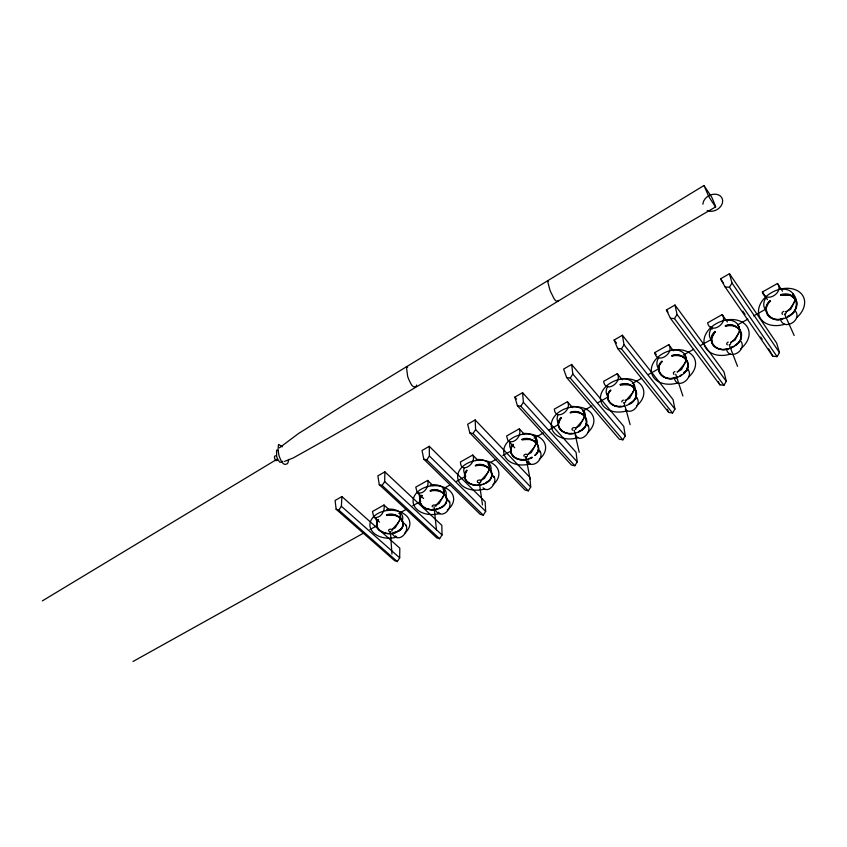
<?xml version="1.0" encoding="UTF-8"?>
<svg xmlns="http://www.w3.org/2000/svg" width="847" height="847" viewBox="0 0 847 847"><rect width="100%" height="100%" fill="white"/><g stroke="black" fill="none" stroke-linecap="round" stroke-linejoin="round"><path stroke-width="1.27" d="M399.689 557.834L399.795 548.178L341.892 496.564L335.094 500.471L336.143 509.28L394.564 560.598L397.296 561.55L399.689 557.834L341.383 506.284L341.892 496.564M379.265 484.643L382.113 485.426L384.676 481.551L384.877 471.843L377.868 475.876L379.265 484.643L436.724 537.824L439.614 538.713L442.018 534.965L441.827 525.32L384.877 471.843M288.753 459.392L288.054 462.473A17.025 7.528 58.4 0 1 287.038 463.87C283.131 466.337 280.759 460.175 279.658 457.369A16.876 7.411 58.7 0 1 278.695 454.225L278.06 449.069L278.515 444.58A2.213 0.974 58.4 0 1 278.885 444.506L282.21 446.835M464.58 475.411L466.782 470.636M558.491 423.077L561.095 417.952M416.639 385.067L416.555 385.396A17.861 5.982 59 0 1 415.835 386.656C411.938 388.36 410.213 381.955 408.783 379.414A17.702 5.887 59.2 0 1 407.619 376.206L406.422 366.687A2.319 0.773 58.9 0 1 406.74 366.656L407.64 367.238M715.546 207.017L709.574 197.817A19.629 1.673 60.1 0 1 707.88 194.492L703.973 185.504L711.851 197.404L715.493 206.065A19.82 1.705 60.1 0 1 715.577 206.943L715.577 206.943C573.948 289.113 436.427 378.556 293.2 457.941L284.55 461.403M465.109 473.357C461.922 482.832 475.093 487.353 482.261 484.41M711.808 337.625L715.133 331.908M277.403 460.313L276.111 460.673A1.313 0.593 58.5 0 1 275.847 460.45C274.746 459.593 273.359 455.347 275.677 455.824M559.179 420.864C555.103 429.958 567.183 435.644 574.647 433.262M282.803 461.16L282.718 461.371A10.048 4.468 58.4 0 1 281.966 462.346L279.605 462.102L277.456 458.64A9.931 4.394 58.6 0 1 276.609 456.004L276.577 450.244A1.98 0.879 58.4 0 1 276.927 450.128L278.155 450.731M712.793 335.158C706.896 345.004 720.553 352.723 728.896 348.604M777.08 356.651L779.462 352.606L776.688 343.183L729.468 273.708L720.564 278.822L725.127 286.985L772.813 356.195L777.08 356.651L729.458 287.228L725.127 286.985M723.92 385.321L726.313 381.33L723.984 371.854L674.985 305.036L666.398 309.97L670.411 318.25L719.886 384.803L723.92 385.321L674.487 318.599L670.411 318.25M672.55 413.04L674.943 409.08L673.037 399.562L622.407 335.264L614.117 340.039L617.611 348.424L668.738 412.447L672.55 413.04L621.465 348.848L617.611 348.424M729.458 287.228L732.009 283.046L729.468 273.708M622.884 439.837L625.277 435.919L623.752 426.359L571.63 364.464L563.626 369.07L566.643 377.55L619.273 439.17L622.884 439.837L570.275 378.058L566.643 377.55M674.487 318.599L677.049 314.459L674.985 305.036M574.827 465.765L577.231 461.89L576.066 452.298L522.578 392.669L514.838 397.127L517.411 405.692L571.418 465.035L574.827 465.765L520.831 406.274L517.411 405.692M621.465 348.848L624.027 344.761L622.407 335.264M528.316 490.858L530.72 487.025L529.904 477.412L475.156 419.943L467.671 424.241L469.82 432.881L525.087 490.074L528.316 490.858L473.039 433.537L469.82 432.881M483.266 515.167L485.67 511.376L485.172 501.742L429.281 446.316L422.039 450.488L423.796 459.19L480.207 514.32L483.266 515.167L426.824 459.91L423.796 459.19M570.275 378.058L572.837 374.014L571.63 364.464M378.397 519.486C373.538 524.96 379.287 532.255 385.449 532.89M520.831 406.274L523.393 402.272L522.578 392.669M609.766 390.859C603.149 398.461 612.519 408.01 620.957 406.221M473.039 433.537L475.601 429.577L475.156 419.943M426.824 459.91L429.387 455.993L429.281 446.316M421.848 495.199C416.417 501.128 422.981 509.185 429.8 509.269M336.143 509.28L338.832 510.127L341.383 506.284M466.718 470.127C461.086 475.993 467.184 484.59 474.299 484.696M513.07 444.22C506.802 450.477 513.716 460.101 521.54 459.36M560.989 417.444C553.514 424.94 563.001 435.252 571.81 433.315M661.846 361.087C652.614 369.641 664.588 382.018 674.625 377.624M714.953 331.41C705.329 339.848 716.731 353.21 727.298 348.604M769.987 300.664C759.304 309.833 772.104 323.967 783.401 318.271M535.113 455.008C544.78 446.665 531.577 435.369 522.112 439.17M378.418 519.994C371.208 530.487 389.017 537.114 396.735 531.937M683.624 373.22C694.476 365.216 682.915 351.039 671.862 355.496M421.891 495.717C414.49 505.045 429.673 512.89 437.624 508.983M513.155 444.728C504.738 454.024 519.719 463.447 528.348 459.032M610.687 390.255C601.719 398.799 614.382 409.937 623.868 406.158M662.005 361.584C652.592 370.033 664.8 382.124 674.784 378.122M770.198 301.151C759.939 309.335 770.95 323.49 782.067 319.033M735.492 345.004C747.922 337.784 738.033 320.642 725.328 325.619M535.166 455.273C543.34 449.005 535.124 437.486 526.262 439.233M279.425 447.819L298.504 433.537L344.877 404.305L703.973 185.504M683.709 373.485C694.625 365.692 682.947 351.071 672.02 355.994M735.567 345.184C748.155 338.324 738.044 320.632 725.519 326.106M397.825 531.524C408.73 526.612 400.409 512.731 390.488 514.997M441.16 507.671C454.32 501.233 441.128 485.934 430.371 490.974M680.268 376.057L681.464 375.2M734.37 346.084L730.315 348.075M787.879 316.831C796.646 312.67 799.79 301.363 792.993 293.793L795.28 299.33A3.229 1.99 -31.7 0 1 795.227 299.796L794.581 301.384A52.503 31.995 -33.3 0 1 793.046 304.306L790.209 308.403L786.905 311.336A7.919 4.891 -32 0 1 786.196 311.77M532.001 457.105L529.597 458.375M578.522 431.568C593.885 425.681 584.472 407.587 570.338 412.224M732.93 346.476L730.252 347.895M42.35 600.883L276.778 459.37M389.821 510.328L383.998 505.013L372.489 511.493L373.675 516.839L379.541 522.101M433.135 485.723L427.65 480.44L415.761 487.131L417.179 492.435L423.638 498.544M472.721 455.061L460.45 461.975C460.694 474.881 477.274 463.267 472.721 455.061L478.1 460.535M524.558 434.522L519.296 428.836L506.612 435.983L507.755 440.091L514.732 447.777M567.448 401.732L554.319 409.122C555.484 421.827 572.678 410.244 567.448 401.732L572.572 407.629M617.251 373.696L603.667 381.341C605.309 393.919 622.873 382.378 617.251 373.696L622.227 379.827M668.791 344.676C674.837 353.538 656.859 365.025 654.731 352.596L668.791 344.676L673.429 350.796M722.163 314.629L707.605 322.823C710.231 335.105 728.695 323.66 722.163 314.629L727.393 322.04M777.482 283.491C784.523 292.691 765.508 304.084 762.395 291.982L777.482 283.491L782.501 291.199M133.011 661.496L364.168 532.784M369.948 529.566L376.883 525.712M398.842 513.483L405.777 509.619M412.711 505.754L420.8 501.255M442.759 489.026L449.693 485.162M456.628 481.297L465.871 476.152M487.83 463.923L495.918 459.423M502.853 455.559L510.953 451.049M534.065 438.185L543.308 433.029M549.089 429.821L558.332 424.665M582.609 411.155L591.852 406.009M597.633 402.791L608.03 396.999M632.307 383.479L641.55 378.334M648.484 374.469L658.892 368.678M683.158 355.158L693.566 349.366M700.501 345.512L712.052 339.075M737.483 324.92L747.88 319.128M753.661 315.91L766.376 308.827M625.012 400.208A1.98 1.44 -15.8 0 1 625.457 400.557L629.681 398.217L634.784 388.561L633.133 382.823M730.569 342.506L735.101 339.996L740.077 330.161L737.822 324.517M785.974 311.897L790.674 309.303L795.577 299.383L790.865 295.55L785.402 294.64M405.607 525.786L406.316 525.394L402.441 521.847M448.836 501.975L449.577 501.562L446.835 498.925M493.452 477.39L494.214 476.967L491.535 474.235M539.528 452.002L540.322 451.567L538.565 449.672M587.14 425.776L587.945 425.332L586.24 423.362M636.341 398.662L637.188 398.206L635.525 396.163M675.101 377.317L674.233 377.794C677.06 391.61 696.7 376.322 686.568 368.106M683.762 372.542L685.498 371.579M687.245 370.626L688.113 370.139M739.918 341.606L740.818 341.108C747.509 350.203 728.992 361.33 726.451 349.028M781.442 318.726L780.521 319.234C783.539 331.378 802.596 320.304 795.397 311.04L793.533 312.067M628.315 404.675L626.293 405.597M787.657 316.344C802.607 310.447 797.069 289.642 780.733 294.65M680.099 375.56L681.38 374.935M629.056 403.67C643.593 397.243 633.927 379.731 620.226 384.347M485.818 482.536C499.381 476.469 486.781 460.387 475.463 465.236M441.107 507.162C454.352 500.937 441.054 485.797 430.318 490.466M397.783 531.005C410.71 524.653 396.788 510.413 386.603 514.902M438.831 508.359L440.006 507.829M396.714 531.662L393.114 532.71M578.586 431.832C593.98 426.2 584.472 407.566 570.454 412.722M529.64 458.566L532.096 457.613A14.081 10.185 -10.5 0 1 514.489 457.507A14.081 10.185 -10.5 0 1 513.282 444.59M483.51 483.955C499.762 479.127 489.121 460.588 475.538 465.744M438.852 508.549L440.027 508.105M676.171 377.635L677.558 377.127M676.086 377.37L677.494 376.936M780.955 295.137L788.409 294.936M620.364 384.845L627.468 384.633M522.207 439.678L529.1 439.455M386.634 515.41L393.23 515.188M480.905 484.346L478.259 484.876M436.311 508.909L437.592 508.719M435.03 509.259L432.394 509.449M522.906 459.529L524.272 459.519M389.26 533.239L390.562 533.229M624.567 384.379C637.145 382.442 640.703 399.9 629.205 404.167A14.727 10.767 -15.9 0 0 635.853 390.266A14.727 10.767 -15.9 0 0 620.142 384.898M508.539 441.213C515.082 444.103 521.996 435.157 519.296 428.836M525.341 459.042C530.031 470.847 544.25 460.736 540.322 451.567M417.179 492.435C423.458 495.506 429.662 486.347 427.65 480.44M434.691 509.015C440.196 520.238 452.34 510.688 449.577 501.562M338.832 510.127L397.296 561.55M373.675 516.839L374.427 517.506C380.832 518.449 385.343 510.805 383.998 505.013M392.267 533.525C397.73 543.721 408.857 533.546 406.316 525.394M382.113 485.426L439.614 538.713M384.676 481.551L442.018 534.965M548.369 281.289L547.49 280.823L549.947 290.076A18.613 4.013 59.7 0 0 551.355 293.337C553.112 295.804 554.319 301.86 557.951 301.447A18.793 4.076 59.5 0 0 558.311 300.357M429.387 455.993L485.67 511.376M475.601 429.577L530.72 487.025M514.838 397.127L516.596 399.064M523.393 402.272L577.231 461.89M625.382 409.652C631.311 415.348 641.454 405.004 637.188 398.206M572.837 374.014L625.277 435.919M614.117 340.039L616.574 343.13M624.027 344.761L674.943 409.08M654.731 352.596L656.298 354.607M666.398 309.97L667.965 312.077M677.049 314.459L726.313 381.33M710.622 327.016L712.136 329.112M529.767 463.733L528.306 460.884M720.564 278.822L723.539 283.142M742.84 311.188L745.064 314.417M760.659 337.074L762.141 339.234M732.009 283.046L779.462 352.606M762.395 291.982L767.467 299.616M483.076 487.808C488.348 493.886 497.38 483.118 494.214 476.967M438.64 512.213L439.307 513.377M768.674 348.9L772.813 356.195M395.591 535.865L396.184 537.04M718.298 381.637L719.886 384.803M784.597 314.089L794.179 335.528M667.33 409.249L668.738 412.447M575.632 434.86C579.443 444.114 592.635 432.489 587.945 425.332M738.69 326.677L739.791 330.108A3.123 1.948 -33.8 0 1 739.738 330.563L739.06 332.151A50.958 31.286 -35.3 0 1 737.515 335.041L734.688 339.086L731.459 341.955A7.676 4.786 -34.1 0 1 730.781 342.379M729.193 344.665L737.515 366.317M684.567 354.173L686.515 359.88L681.464 369.62L677.092 372.034A7.454 4.68 -36.3 0 0 677.96 371.505L683.921 364.708A49.571 30.545 -37.4 0 0 685.488 361.838L686.176 360.271A3.039 1.895 -36 0 0 686.25 359.806L684.979 355.38M675.715 374.173L682.873 396.004M633.482 384.04L634.541 388.487A2.954 1.853 -38.1 0 1 634.456 388.953L633.747 390.52A48.353 29.783 -39.4 0 1 632.169 393.347L626.293 400.049A7.263 4.563 -38.5 0 1 625.457 400.557M624.08 402.664L630.147 424.654M583.71 411.727L584.568 416.205A2.88 1.8 -40.3 0 1 584.472 416.671L583.752 418.217A47.273 28.978 -41.4 0 1 582.164 421.033L576.373 427.619A7.083 4.436 -40.6 0 1 575.558 428.116L579.644 425.861L584.801 416.29L583.424 410.509M574.192 430.202L579.232 452.319M535.346 437.274L536.479 443.087L531.281 452.573L527.321 454.754A6.935 4.309 -42.7 0 0 528.115 454.278L533.822 447.788A46.32 28.173 -43.3 0 0 535.42 445.003L536.151 443.468A2.827 1.758 -42.3 0 0 536.257 443.013L535.78 439.498M525.955 456.819L530.031 479.042M488.835 463.171L489.725 469.026L484.484 478.417L480.662 480.524A6.808 4.182 -44.6 0 0 481.424 480.058L487.057 473.674A45.473 27.348 -45 0 0 488.655 470.921L489.407 469.397A2.763 1.705 -44.2 0 0 489.524 468.931L489.026 464.41M479.296 482.568L482.472 504.886M443.807 488.253L444.474 494.119L439.201 503.425L435.496 505.479A6.691 4.055 -46.3 0 0 436.237 505.024L441.795 498.724A44.722 26.522 -46.6 0 0 443.405 496.003L444.156 494.489A2.721 1.652 -46 0 0 444.283 494.034L443.955 489.492M434.045 506.58L436.47 529.883M390.414 531.63L391.949 554.065M702.904 204.243A10.312 8.036 -27.4 0 1 714.932 194.196A10.312 8.036 -27.4 0 1 721.824 204.55A10.312 8.036 -27.4 0 1 707.171 210.659M396.777 537.093A20.021 13.944 -3.9 0 1 369.906 524.833A20.021 13.944 -3.9 0 1 397.063 510.942A20.021 13.944 -3.9 0 1 404.877 532.954M439.911 513.43A20.349 14.388 -5.9 0 1 413.114 500.365A20.349 14.388 -5.9 0 1 441.965 486.602A20.349 14.388 -5.9 0 1 447.237 509.936M484.42 489.015A20.709 14.833 -8.1 0 1 457.687 475.792A20.709 14.833 -8.1 0 1 486.57 460.99A20.709 14.833 -8.1 0 1 493.028 484.6M530.391 463.796A21.122 15.278 -10.5 0 1 503.764 450.053A21.122 15.278 -10.5 0 1 533.557 434.765A21.122 15.278 -10.5 0 1 539.274 459.243M577.887 437.74A21.577 15.722 -13.1 0 1 551.333 423.828A21.577 15.722 -13.1 0 1 581.233 407.428A21.577 15.722 -13.1 0 1 588.136 432.118M626.992 410.806A22.096 16.157 -15.9 0 1 600.629 395.93A22.096 16.157 -15.9 0 1 632.402 379.594A22.096 16.157 -15.9 0 1 636.457 405.935M677.78 382.939A22.689 16.569 -18.7 0 1 651.512 367.873A22.689 16.569 -18.7 0 1 683.518 350.319A22.689 16.569 -18.7 0 1 688.738 376.936M730.347 354.11A23.345 16.972 -21.5 0 1 704.355 337.985A23.345 16.972 -21.5 0 1 738.319 320.484A23.345 16.972 -21.5 0 1 740.458 348.89M386.708 509.428A13.287 9.296 -3.9 0 1 399.583 512.012A13.287 9.296 -3.9 0 1 401.902 521.318M377.455 522.747A13.287 9.296 -3.9 0 1 376.259 518.258M388.646 530.91A1.789 1.239 -4 0 1 390.583 529.184A1.789 1.239 -4 0 1 391.759 531.122M390.065 531.662A1.789 1.239 -4 0 1 389.355 531.503M386.433 515.452A13.351 9.296 -3.9 0 1 403.246 523.901A13.351 9.296 -3.9 0 1 386.253 533.388A13.351 9.296 -3.9 0 1 378.535 519.867M430.244 485.013A13.499 9.592 -5.9 0 1 446.03 495.336M420.419 498.777A13.499 9.592 -5.9 0 1 419.487 493.452M432.298 506.802A1.821 1.281 -5.9 0 1 433.939 505.013A1.821 1.281 -5.9 0 1 435.782 506.506M430.16 491.027A13.563 9.592 -5.9 0 1 446.909 499.794A13.563 9.592 -5.9 0 1 429.376 509.587A13.563 9.592 -5.9 0 1 422.007 495.58M476.173 459.646A13.743 9.889 -8.1 0 1 490.847 470.509M464.431 473.399A13.743 9.889 -8.1 0 1 464.22 467.819M480.937 481.509A1.853 1.323 -8.1 0 1 480.704 481.964M480.26 482.345A1.853 1.323 -8.1 0 1 479.804 482.568M479.031 482.705A1.853 1.323 -8.1 0 1 477.761 482.356M477.369 481.901A1.853 1.323 -8.1 0 1 478.64 480.133A1.853 1.323 -8.1 0 1 480.927 480.948M475.326 465.797A13.806 9.889 -8.1 0 1 491.991 474.902A13.806 9.889 -8.1 0 1 473.886 485.013A13.806 9.889 -8.1 0 1 466.898 470.498M522.631 433.59A14.007 10.185 -10.6 0 1 537.432 443.405M510.953 449.132A14.007 10.185 -10.6 0 1 510.222 442.049M527.385 456.152A1.895 1.366 -10.4 0 1 527.152 456.417M525.998 456.967A1.895 1.366 -10.4 0 1 524.949 456.946M523.933 456.173A1.895 1.366 -10.4 0 1 525.161 454.373A1.895 1.366 -10.4 0 1 527.501 455.008M521.985 439.72A14.081 10.185 -10.5 0 1 536.797 443.457A14.081 10.185 -10.5 0 1 535.039 455.527M570.656 406.666A14.314 10.471 -13.2 0 1 585.171 417.624M558.692 423.394A14.314 10.471 -13.2 0 1 557.781 415.411M575.822 428.963A1.938 1.398 -13 0 1 575.568 429.567M572.847 430.308A1.938 1.398 -13 0 1 572.212 428.571A1.938 1.398 -13 0 1 574.52 427.608M570.232 412.775A14.388 10.482 -13.1 0 1 586.706 422.6A14.388 10.482 -13.1 0 1 567.352 433.41A14.388 10.482 -13.1 0 1 561.233 417.804M620.322 378.821A14.664 10.757 -16 0 1 634.816 389.419M607.585 396.152A14.664 10.757 -16 0 1 607.765 386.327M625.679 401.023A1.98 1.44 -15.8 0 1 625.054 402.42M624.461 402.77A1.98 1.44 -15.8 0 1 623.784 402.95M621.836 401.965A1.98 1.44 -15.8 0 1 623.456 400.08M624.091 406.115A14.727 10.767 -15.9 0 1 609.554 402.505A14.727 10.767 -15.9 0 1 610.825 390.096M671.724 350.002A15.045 11.032 -18.8 0 1 686.229 359.393M659.157 369.239A15.045 11.032 -18.8 0 1 658.701 357.773M674.021 374.332A2.033 1.482 -18.6 0 1 673.587 373.972M673.365 373.495A2.033 1.482 -18.6 0 1 674.943 371.579M671.787 356.047A15.119 11.043 -18.7 0 1 687.997 366.677A15.119 11.043 -18.7 0 1 667.267 378.26A15.119 11.043 -18.7 0 1 662.153 361.425M724.947 320.166A15.49 11.297 -21.7 0 1 739.315 329.938M712.052 340.716A15.49 11.297 -21.7 0 1 712.02 327.408M730.739 343.448A2.096 1.514 -21.4 0 1 729.765 344.676M727.361 344.877A2.096 1.514 -21.4 0 1 726.79 343.448A2.096 1.514 -21.4 0 1 728.261 342.072M725.286 326.159A15.564 11.307 -21.5 0 1 741.326 337.233A15.564 11.307 -21.5 0 1 719.855 349.229A15.564 11.307 -21.5 0 1 715.292 331.738M784.777 324.242A24.087 17.353 -24.3 0 1 758.912 307.885A24.087 17.353 -24.3 0 1 793.247 289.049A24.087 17.353 -24.3 0 1 796.529 317.805M780.087 289.25A15.977 11.551 -24.4 0 1 794.348 298.557M766.842 311.156A15.977 11.551 -24.4 0 1 766.08 297.593M786.069 313.009A2.16 1.546 -24.1 0 1 784.947 314.237M782.628 314.364A2.16 1.546 -24.1 0 1 782.152 312.755A2.16 1.546 -24.1 0 1 783.941 311.357M785.55 311.505A2.16 1.546 -24.1 0 1 785.91 311.802M780.712 295.19A16.061 11.562 -24.3 0 1 796.572 306.73A16.061 11.562 -24.3 0 1 774.327 319.16A16.061 11.562 -24.3 0 1 770.357 300.981M400.536 517.485L400.472 518.332A2.679 1.599 -47.6 0 1 400.345 518.788L399.572 520.291A44.065 25.696 -48.1 0 1 397.963 522.991L392.489 529.195A6.585 3.928 -47.9 0 1 391.769 529.629L395.348 527.649L400.652 518.428L400.197 512.541L400.536 517.485"/></g></svg>
